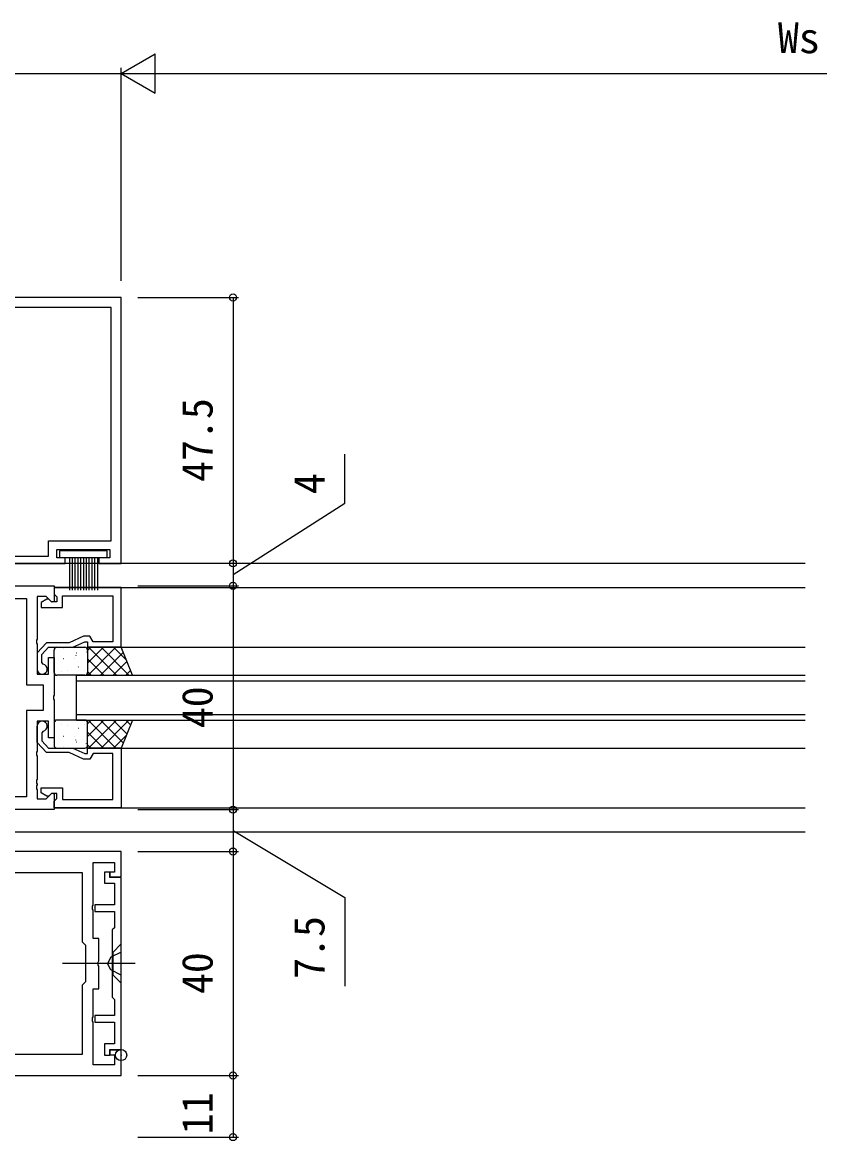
# Model space of a CAD drawing. Units: millimetres, scale not verified. Extents: x -437 to 438, y -681 to 679.
# Drawn here: x -9.3 to 133.2, y -547.8 to -348.1 of the extents above; entities that cross this region are included whole.
import ezdxf
from ezdxf.enums import TextEntityAlignment as Align

# ---------------------------------------------------------------- set-up
doc = ezdxf.new("R2010")
doc.units = ezdxf.units.MM
doc.header["$LTSCALE"] = 4
doc.header["$PDMODE"] = 32
doc.header["$PDSIZE"] = 2
for name, color, linetype in [('0-2_YKK_11', 7, 'Continuous'), ('0-3_YKK_12', 2, 'Continuous'), ('0-4_YKK_13', 4, 'Continuous'), ('0-5_YKK_D', 6, 'Continuous')]:
    doc.layers.add(name, color=color, linetype=linetype)
doc.styles.add('ＭＳ ゴシック', font='')
doc.styles.get('ＭＳ ゴシック').set_extended_font_data('MS Gothic')

msp = doc.modelspace()

# ---------------------------------------------------------------- linework, layer by layer
at = {"layer": '0-2_YKK_11'}
for points in [[(-36.69, -444.7), (-1.69, -444.7), (-1.69, -443.7), (-3.19, -443.7), (-3.19, -442.2), (6.31, -442.2), (6.31, -443.7), (4.31, -443.7), (4.31, -444.7), (8.31, -444.7), (8.31, -397.2), (-36.69, -397.2)], [(6.51, -440.7), (6.51, -399), (-34.89, -399), (-34.89, -415.7), (-32.19, -415.7), (-31.69, -415.2), (-28.79, -415.2), (-27.718, -415.7), (-24.69, -415.7)], [(-25.69, -439.1), (-33.39, -439.1), (-33.39, -443.4), (-4.69, -443.4), (-4.69, -440.7), (6.51, -440.7)], [(-36.69, -448.7), (-3.69, -448.7), (-3.69, -451.501), (-4.061, -451.654), (-5.085, -450.63), (-6.69, -450.63), (-6.69, -458.242), (-6.81, -458.425), (-6.81, -458.975), (-6.69, -459.159)], [(8.31, -449), (-3.69, -449), (-3.69, -450.2), (-3.39, -450.5), (-3.19, -450.7), (-3.19, -451.6), (-4.14, -451.6), (-4.64, -451.1), (-4.951, -451.1), (-5.99, -451.7), (-5.99, -452.6), (-2.19, -452.6), (-2.19, -450.5), (6.81, -450.5), (6.81, -458.7), (3.31, -458.7), (2.732, -457.7), (1.588, -457.7), (-0.985, -458.9), (-5.041, -458.9), (-6.69, -460.688), (-6.69, -463.6)], [(-5.64, -462.713), (-5.89, -462.417), (-5.89, -461), (-4.69, -459.7), (-0.335, -459.7), (1.81, -458.7), (2.31, -458.7), (2.31, -459.7), (8.31, -459.7), (8.31, -449)], [(-6.69, -459.159), (-6.69, -464.5), (-4.69, -464.5), (-4.69, -461.5), (-3.69, -461.5), (-3.69, -468.242), (-3.81, -468.425), (-3.81, -468.975), (-3.69, -469.159), (-3.69, -475.9), (-4.69, -475.9), (-4.69, -472.9), (-6.69, -472.9), (-6.69, -478.242), (-6.81, -478.425), (-6.81, -478.975), (-6.69, -479.159), (-6.69, -483.242), (-6.81, -483.425), (-6.81, -483.975), (-6.69, -484.159), (-6.69, -484.242), (-6.81, -484.425), (-6.81, -484.975), (-6.69, -485.159), (-6.69, -486.77), (-5.085, -486.77), (-4.061, -485.747), (-3.69, -485.9), (-3.69, -488.7)], [(8.31, -488.4), (-3.69, -488.4), (-3.69, -487.2), (-3.39, -486.9), (-3.19, -486.7), (-3.19, -485.8), (-4.14, -485.8), (-4.64, -486.3), (-4.951, -486.3), (-5.99, -485.7), (-5.99, -484.8), (-2.19, -484.8), (-2.19, -486.9), (6.81, -486.9), (6.81, -478.7), (3.31, -478.7), (2.732, -479.7), (1.588, -479.7), (-0.985, -478.5), (-5.041, -478.5), (-6.69, -476.713), (-6.69, -473.8)], [(-5.64, -474.688), (-5.89, -474.984), (-5.89, -476.4), (-4.69, -477.7), (-0.335, -477.7), (1.81, -478.7), (2.31, -478.7), (2.31, -477.7), (8.31, -477.7), (8.31, -488.4)], [(-3.69, -488.7), (-36.69, -488.7)], [(-24.69, -536.2), (8.31, -536.2), (8.31, -531.7), (6.31, -531.7), (6.31, -532.5), (7.11, -532.5), (7.11, -534.27), (3.31, -534.27), (3.31, -526.659), (3.19, -526.475), (3.19, -525.925), (3.31, -525.742), (3.31, -520.7), (4.31, -520.7), (4.31, -516.659), (4.19, -516.475), (4.19, -515.925), (4.31, -515.742), (4.31, -511.7), (3.31, -511.7), (3.31, -506.659), (3.19, -506.475), (3.19, -505.925), (3.31, -505.742), (3.31, -498.13), (7.11, -498.13), (7.11, -499.9), (6.31, -499.9), (6.31, -500.7), (8.31, -500.7), (8.31, -496.2), (-24.69, -496.2)]]:
    msp.add_lwpolyline(points, dxfattribs=at)
for points in [[(-13.62, -484.9), (-29.76, -484.9), (-29.76, -472.53), (-30.39, -471.9), (-30.39, -465.5), (-29.76, -464.87), (-29.76, -452.5), (-13.62, -452.5), (-12.12, -451), (-8.62, -451), (-8.62, -466.43), (-5.62, -466.43), (-5.62, -470.97), (-8.62, -470.97), (-8.62, -486.4), (-12.12, -486.4)], [(-14.76, -532.4), (1.38, -532.4), (1.38, -520.03), (2.01, -519.4), (2.01, -513), (1.38, -512.37), (1.38, -500), (-14.76, -500), (-16.26, -498.5), (-19.76, -498.5), (-19.76, -513.93), (-22.76, -513.93), (-22.76, -518.47), (-19.76, -518.47), (-19.76, -533.9), (-16.26, -533.9)], [(8.31, -531.55), (8.31, -500.85), (6.31, -500.85), (6.31, -499.85), (5.31, -499.85), (5.31, -501.85), (7.11, -501.85), (7.11, -505.7), (3.61, -505.7), (3.61, -506.9), (7.11, -506.9), (7.11, -509.8), (6.71, -510.2), (6.71, -522.2), (7.11, -522.6), (7.11, -525.5), (3.61, -525.5), (3.61, -526.7), (7.11, -526.7), (7.11, -530.55), (5.31, -530.55), (5.31, -532.55), (6.31, -532.55), (6.31, -531.55)]]:
    msp.add_lwpolyline(points, close=True, dxfattribs=at)
for centre, start, end in [((-5.79, -463.6), 180, 80.40594), ((-5.79, -473.8), 279.59406, 180)]:
    msp.add_arc(centre, 0.9, start, end, dxfattribs=at)
msp.add_point((8.31, -532.55), dxfattribs=at)
at = {"layer": '0-3_YKK_12'}
for p, q in [((130.56, -444.7), (-153.94, -444.7)), ((-3.69, -449), (130.56, -449)), ((8.31, -459.7), (130.56, -459.7)), ((0.31, -472.7), (0.31, -464.7)), ((0.31, -464.7), (130.56, -464.7)), ((0.31, -465.7), (130.56, -465.7)), ((0.31, -471.7), (130.56, -471.7)), ((0.31, -472.7), (130.56, -472.7)), ((8.31, -477.7), (130.56, -477.7)), ((-3.69, -488.4), (130.56, -488.4)), ((-3.69, -488.401), (4.318, -488.401)), ((130.56, -492.7), (-153.94, -492.7))]:
    msp.add_line(p, q, dxfattribs=at)
at = {"layer": '0-4_YKK_13'}
for p, q in [((-0.94, -443.671), (-0.94, -449.471)), ((-0.44, -443.671), (-0.44, -449.471)), ((0.06, -443.671), (0.06, -449.471)), ((0.56, -443.671), (0.56, -449.471)), ((1.06, -443.671), (1.06, -449.471)), ((1.56, -443.671), (1.56, -449.471)), ((2.06, -443.671), (2.06, -449.471)), ((2.56, -443.671), (2.56, -449.471)), ((3.06, -443.671), (3.06, -449.471)), ((3.56, -443.671), (3.56, -449.471)), ((4.06, -443.671), (4.06, -449.471)), ((-3.69, -464.2), (-3.69, -460.2)), ((-3.19, -459.7), (1.81, -459.7)), ((-2.409, -459.7), (-2.416, -459.713)), ((-1.973, -459.983), (-1.98, -459.99)), ((0.231, -461.103), (0.208, -461.147)), ((0.343, -460.726), (0.254, -460.773)), ((2.121, -460.512), (2.097, -460.555)), ((5.144, -459.7), (2.31, -462.535)), ((2.899, -459.7), (2.31, -460.29)), ((2.31, -460.2), (2.31, -464.2)), ((7.389, -459.7), (2.389, -464.7)), ((7.466, -464.7), (2.466, -459.7)), ((8.688, -460.646), (4.634, -464.7)), ((9.711, -464.7), (4.711, -459.7)), ((9.212, -461.956), (6.957, -459.7)), ((-1.96, -461.746), (-1.984, -461.79)), ((0.047, -461.769), (0.04, -461.776)), ((0.664, -463.179), (0.64, -463.223)), ((5.221, -464.7), (2.31, -461.789)), ((9.33, -462.25), (6.879, -464.7)), ((-3.418, -464.414), (-3.442, -464.458)), ((1.81, -464.7), (-3.19, -464.7)), ((-2.418, -463.978), (-2.426, -463.984)), ((-1.226, -463.771), (-1.25, -463.815)), ((1.769, -463.822), (1.762, -463.829)), ((2.976, -464.7), (2.31, -464.034)), ((9.971, -463.854), (9.124, -464.7)), ((-3.69, -473.2), (-3.69, -477.2)), ((-3.418, -472.987), (-3.442, -472.943)), ((1.81, -472.7), (-3.19, -472.7)), ((-2.418, -473.423), (-2.426, -473.417)), ((5.221, -472.7), (2.31, -475.612)), ((2.976, -472.7), (2.31, -473.367)), ((2.31, -477.2), (2.31, -473.2)), ((7.389, -477.7), (2.389, -472.7)), ((7.466, -472.7), (2.466, -477.7)), ((8.688, -476.754), (4.634, -472.7)), ((9.711, -472.7), (4.711, -477.7)), ((9.33, -475.151), (6.879, -472.7)), ((9.971, -473.547), (9.124, -472.7)), ((-1.226, -473.63), (-1.25, -473.586)), ((0.664, -474.221), (0.64, -474.178)), ((1.769, -473.579), (1.762, -473.572)), ((5.144, -477.7), (2.31, -474.866)), ((9.212, -475.445), (6.957, -477.7)), ((-1.96, -475.655), (-1.984, -475.611)), ((-1.973, -477.418), (-1.98, -477.411)), ((0.047, -475.632), (0.04, -475.625)), ((0.231, -476.298), (0.208, -476.254)), ((0.343, -476.675), (0.254, -476.628)), ((2.121, -476.889), (2.097, -476.845)), ((2.899, -477.7), (2.31, -477.111)), ((-3.19, -477.7), (1.81, -477.7)), ((-2.409, -477.7), (-2.416, -477.688)), ((10.81, -516.2), (-2.19, -516.2)), ((8.31, -519.7), (6.81, -518.2))]:
    msp.add_line(p, q, dxfattribs=at)
for points in [[(5.81, -442.471), (-2.69, -442.471), (-2.69, -443.671), (5.81, -443.671)], [(10.31, -464.7), (8.31, -459.7), (2.31, -459.7), (2.31, -464.7)], [(10.31, -472.7), (8.31, -477.7), (2.31, -477.7), (2.31, -472.7)]]:
    msp.add_lwpolyline(points, close=True, dxfattribs=at)
for points in [[(8.31, -519.7), (8.31, -512.7), (6.81, -514.2), (6.81, -518.2)], [(8.31, -514.15), (6.454, -515.055), (5.845, -516.2)], [(8.31, -518.25), (6.454, -517.345), (5.845, -516.2)]]:
    msp.add_lwpolyline(points, dxfattribs=at)
for centre, start, end in [((-3.19, -460.2), 90, 180), ((1.81, -460.2), 0, 90), ((-3.19, -464.2), 180, 270), ((1.81, -464.2), 270, 0), ((-3.19, -473.2), 90, 180), ((1.81, -473.2), 0, 90), ((-3.19, -477.2), 180, 270), ((1.81, -477.2), 270, 0)]:
    msp.add_arc(centre, 0.5, start, end, dxfattribs=at)
at = {"layer": '0-5_YKK_D'}
for p, q in [((8.31, -357.2), (14.372, -353.7)), ((14.372, -360.7), (14.372, -353.7)), ((-36.69, -357.2), (8.31, -357.2)), ((8.31, -394.2), (8.31, -356.2)), ((8.31, -394.2), (8.31, -356.2)), ((8.31, -357.2), (14.372, -360.7)), ((8.31, -357.2), (20.434, -357.2)), ((15.31, -357.2), (248.81, -357.2)), ((11.31, -397.2), (29.31, -397.2)), ((28.31, -397.2), (28.31, -444.7)), ((28.31, -444.7), (28.31, -448.7)), ((11.31, -448.7), (29.31, -448.7)), ((11.31, -448.7), (29.31, -448.7)), ((28.31, -448.7), (28.31, -488.7)), ((11.31, -488.7), (29.31, -488.7)), ((11.31, -488.7), (29.31, -488.7)), ((28.31, -488.7), (28.31, -496.2)), ((11.31, -496.2), (29.31, -496.2)), ((11.31, -496.2), (29.31, -496.2)), ((28.31, -496.2), (28.31, -536.2)), ((11.31, -536.2), (29.31, -536.2)), ((11.31, -536.2), (29.31, -536.2)), ((28.31, -536.2), (28.31, -547.2)), ((11.31, -547.2), (29.31, -547.2))]:
    msp.add_line(p, q, dxfattribs=at)
for points in [[(28.31, -446.7), (48.31, -433.953), (48.31, -425.223)], [(28.31, -492.45), (48.31, -504.372), (48.31, -520.219)]]:
    msp.add_lwpolyline(points, dxfattribs=at)
for centre in [(28.31, -397.2), (28.31, -444.7), (28.31, -444.7), (28.31, -448.7), (28.31, -448.7), (28.31, -488.7), (28.31, -488.7), (28.31, -496.2), (28.31, -496.2), (28.31, -536.2), (28.31, -536.2), (28.31, -547.2)]:
    msp.add_circle(centre, 0.637, dxfattribs=at)

# ---------------------------------------------------------------- texts
at = {"layer": '0-5_YKK_D', "style": 'ＭＳ ゴシック'}
msp.add_text('Ws', height=5.499, dxfattribs=at).set_placement((125.71, -355.2), align=Align.BOTTOM_LEFT)
for s, p in [('47.5', (26.31, -430.154)), ('4', (46.31, -432.336)), ('40', (26.31, -474.154)), ('7.5', (46.31, -518.943)), ('40', (26.31, -521.655)), ('11', (26.31, -546.708))]:
    msp.add_text(s, height=5.499, rotation=90, dxfattribs=at).set_placement(p, align=Align.BOTTOM_LEFT)

doc.saveas('drawing.dxf')
